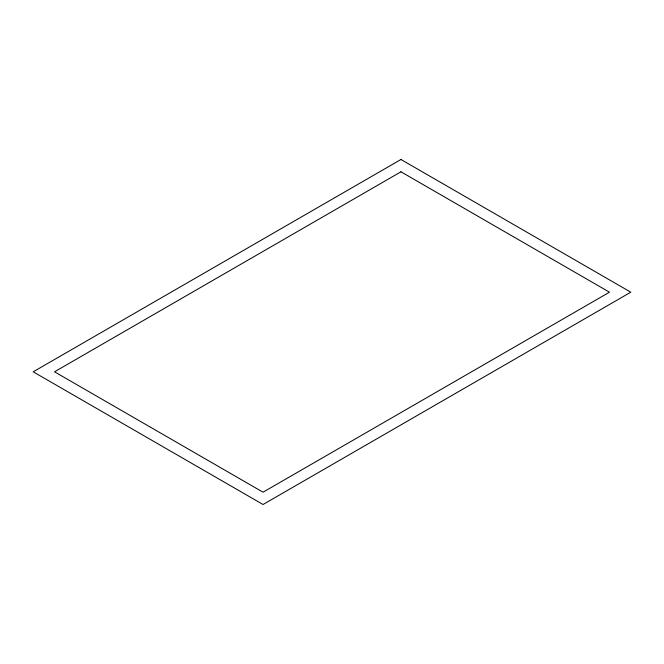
<?xml version="1.0" encoding="UTF-8"?>
<svg xmlns="http://www.w3.org/2000/svg" width="664" height="664" viewBox="0 0 664 664"><rect width="100%" height="100%" fill="white"/><g stroke="black" fill="none" stroke-linecap="round" stroke-linejoin="round"><path stroke-width="1" d="M400.956 159.493L33.2 371.807L263.044 504.507L630.8 292.193L400.956 159.493M400.956 171.802L54.531 371.807L263.044 492.198L609.469 292.193L400.956 171.802"/></g></svg>
